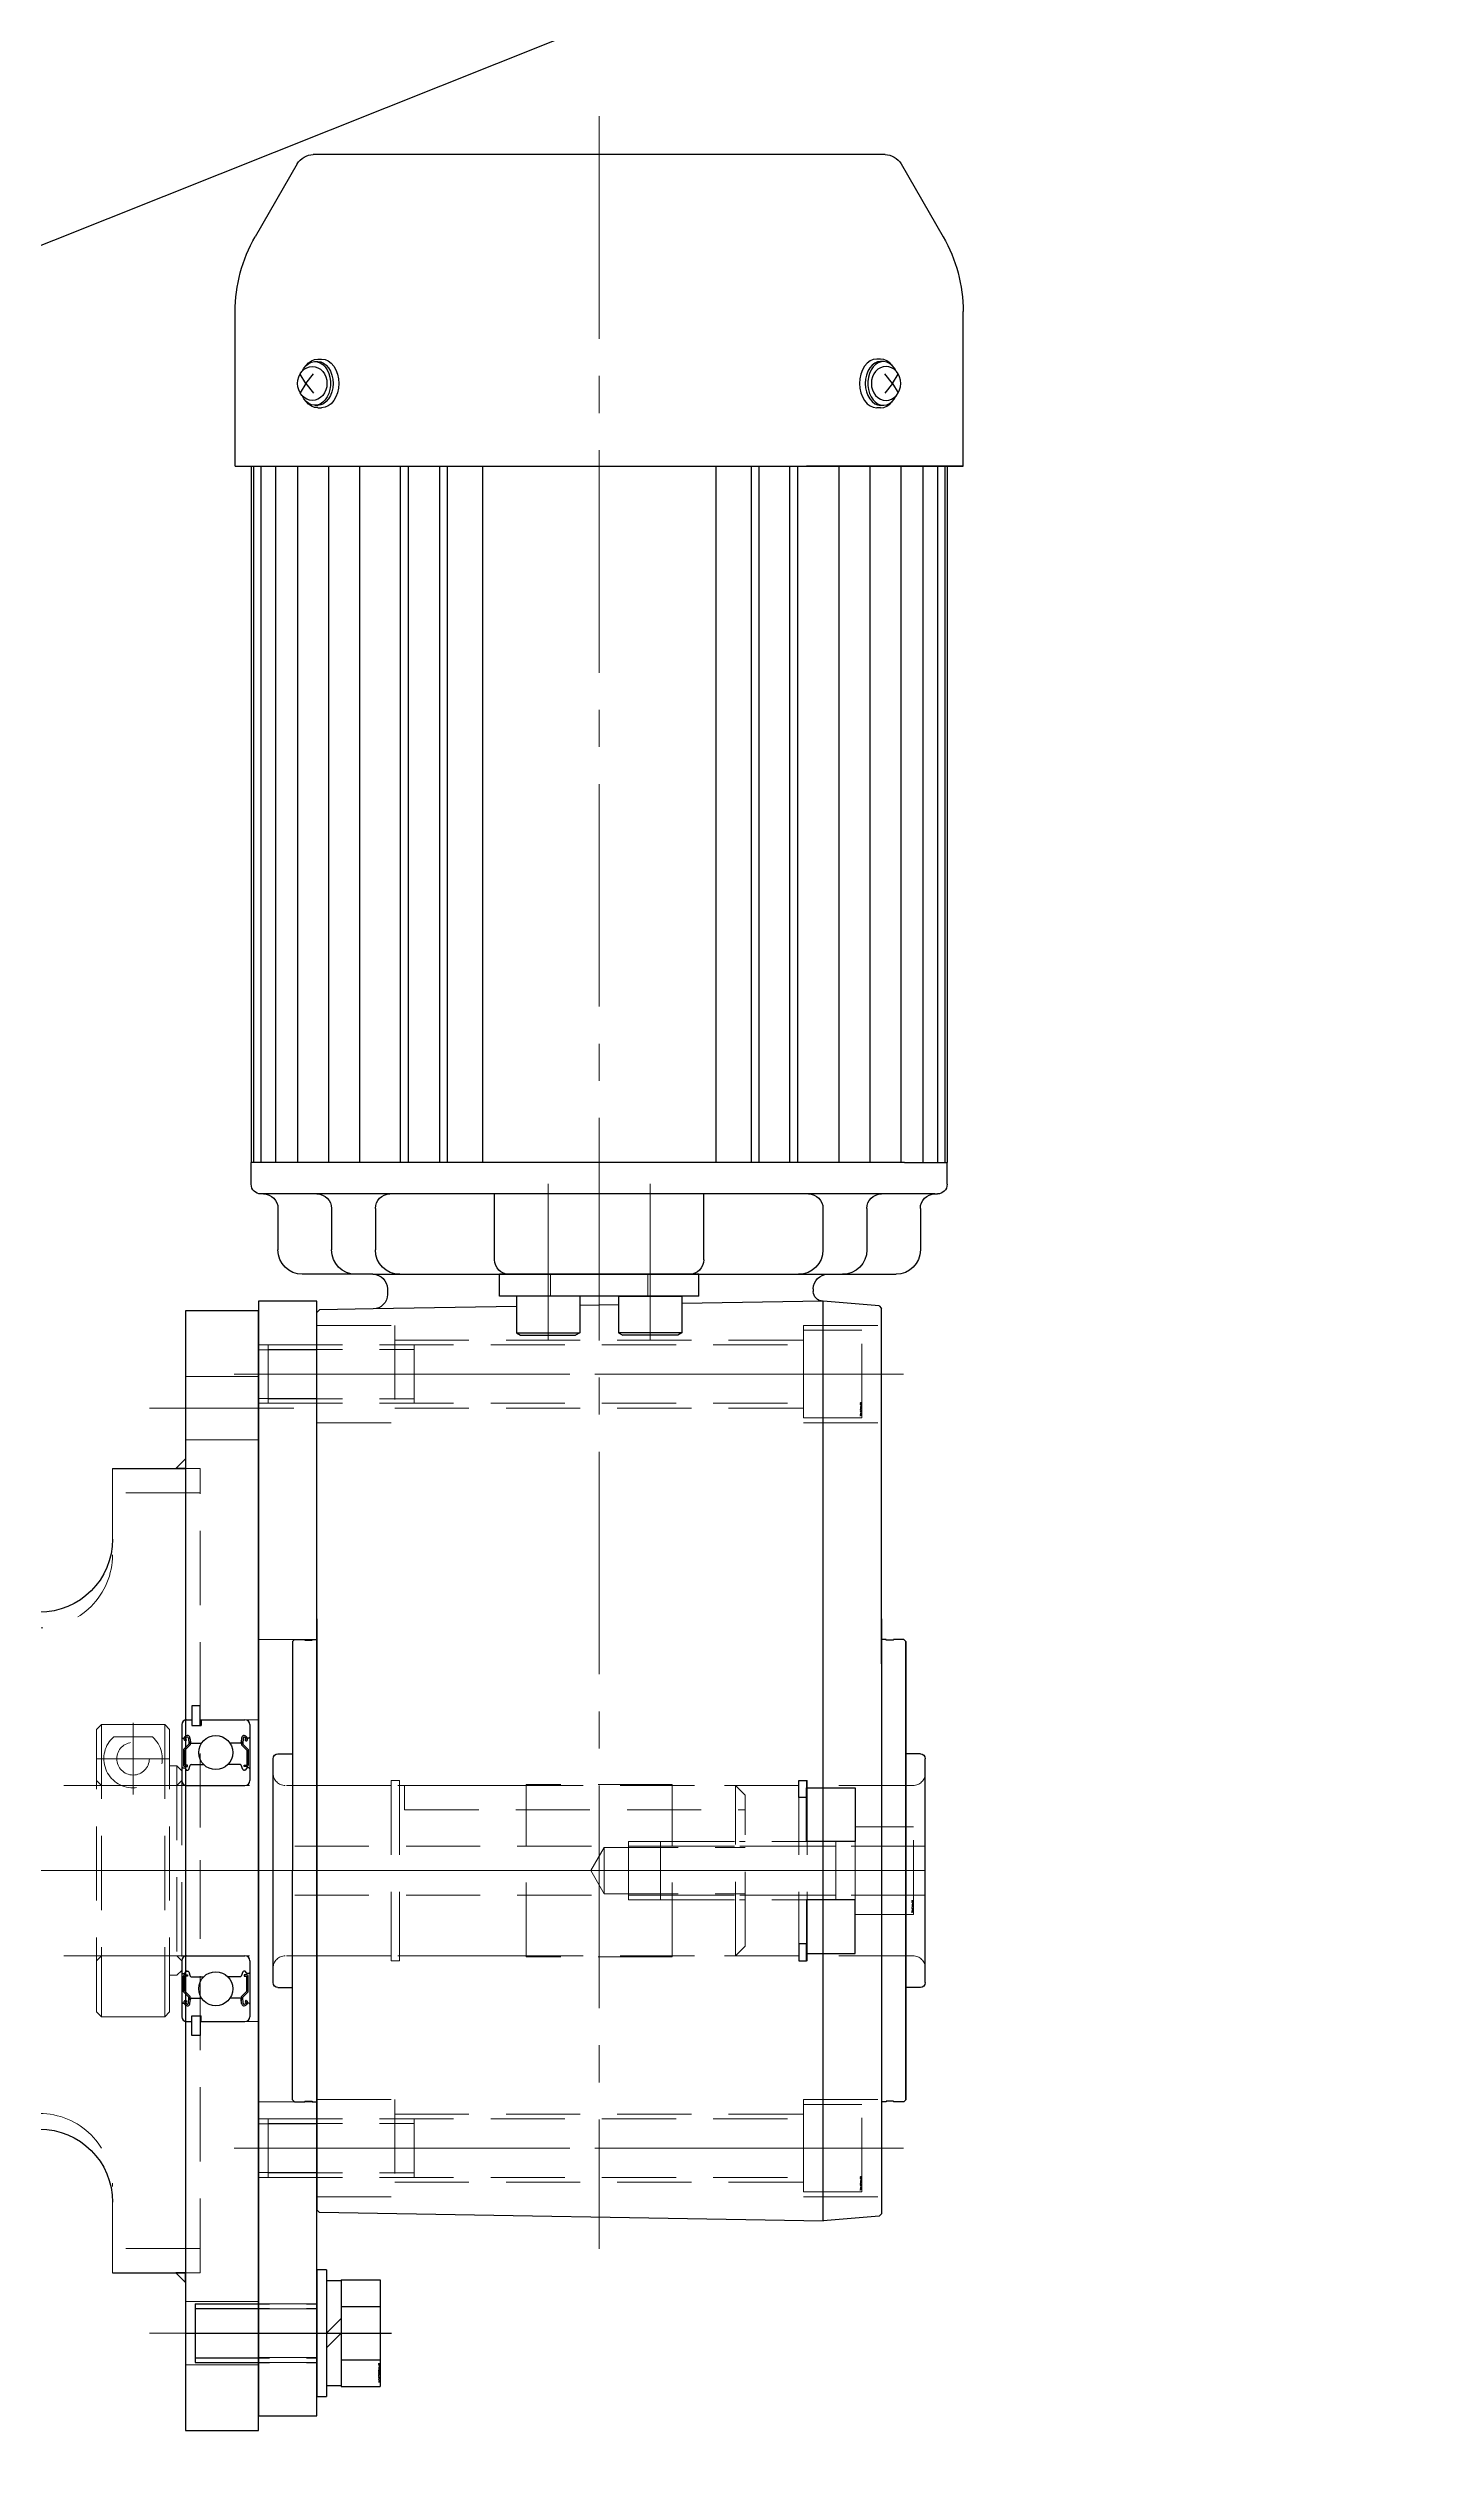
# Model space of a CAD drawing. Header units: millimetres. Extents: x 0 to 38884, y -3675 to 8056.
# Drawn here: x 13032.6 to 13316.2, y 3474.4 to 3972.2 of the extents above; entities that cross this region are included whole.
import ezdxf

# ---------------------------------------------------------------- set-up
doc = ezdxf.new("R2010")
doc.units = ezdxf.units.MM
doc.header["$LTSCALE"] = 2.4
doc.linetypes.add('CENTER2', pattern=[28.575, 19.05, -3.175, 3.175, -3.175])
doc.linetypes.add('HIDDEN', pattern=[9.525, 6.35, -3.175])
doc.layers.add('04_HIDDEN', color=2, linetype='HIDDEN', lineweight=13)
doc.layers.add('05_CENTER', color=4, linetype='CENTER2', lineweight=13)
doc.layers.add('10_DRAFT', color=8, linetype='Continuous', lineweight=0, plot=False)
doc.styles.add('KSS_TXT_L', font='txt.shx', dxfattribs={"height": 3, "bigfont": 'extfont2.shx'})

# ---------------------------------------------------------------- blocks, each defined once
blk = doc.blocks.new('B6007ZZNRa_1')
at = {"color": 0}
for p, q in [((-3.78, 30), (-3.78, 18.5)), ((-2.78, 31), (-1.7, 31)), ((0, 33.85), (-1.7, 33.85)), ((-1.7, 33.85), (-1.7, 31)), ((-1.7, 31), (-1.7, 29.81)), ((0, 29.81), (0, 33.85)), ((0.2, 31), (9.22, 31)), ((0.2, 31), (0.2, 29.81)), ((10.22, 30), (10.22, 18.5)), ((-3.58, 27.2), (-3.28, 27.2)), ((-2.34, 25.97), (-3.44, 24.87)), ((-3.28, 27.2), (-3.05, 27.53)), ((-2.96, 26.61), (-3.21, 26.78)), ((-2.04, 25.85), (-3.14, 24.75)), ((-3.03, 27.03), (-2.8, 27.36)), ((-2.79, 26.85), (-3.03, 27.03)), ((-2.96, 26.61), (-2.79, 26.85)), ((-2.38, 27.23), (-2.34, 25.97)), ((-2.09, 27.27), (-2.01, 26.38)), ((-2.04, 26.72), (-2.04, 25.85)), ((-1.81, 26.2), (0.31, 26.2)), ((-1.7, 29.81), (0, 29.81)), ((0, 29.81), (0.2, 29.81)), ((8.25, 26.2), (6.13, 26.2)), ((8.53, 27.27), (8.45, 26.38)), ((8.48, 26.72), (8.48, 25.85)), ((8.48, 25.85), (9.58, 24.75)), ((8.82, 27.23), (8.78, 25.97)), ((8.78, 25.97), (9.88, 24.87)), ((9.23, 26.85), (9.47, 27.03)), ((9.4, 26.61), (9.23, 26.85)), ((9.47, 27.03), (9.24, 27.36)), ((9.4, 26.61), (9.65, 26.78)), ((9.72, 27.2), (9.49, 27.53)), ((10.02, 27.2), (9.72, 27.2)), ((-3.58, 21.1), (-3.18, 21.1)), ((-3.44, 24.87), (-3.44, 21.7)), ((-3.18, 21.1), (-2.86, 20.72)), ((-3.14, 24.75), (-3.14, 21.7)), ((-2.62, 21.7), (-3.14, 21.7)), ((-3.14, 21.4), (-2.62, 21.4)), ((-2.71, 20.65), (-2.53, 20.65)), ((-2.62, 21.4), (-2.62, 21.7)), ((-2.35, 20.78), (-2.02, 21.67)), ((-1.83, 21.8), (0.72, 21.8)), ((8.27, 21.8), (5.72, 21.8)), ((8.79, 20.78), (8.46, 21.67)), ((9.15, 20.65), (8.97, 20.65)), ((9.06, 21.4), (9.06, 21.7)), ((9.06, 21.7), (9.58, 21.7)), ((9.58, 21.4), (9.06, 21.4)), ((9.62, 21.1), (9.3, 20.72)), ((9.58, 24.75), (9.58, 21.7)), ((10.02, 21.1), (9.62, 21.1)), ((9.88, 24.87), (9.88, 21.7)), ((-2.78, 17.5), (9.22, 17.5)), ((-3.78, -18.5), (-3.78, -30)), ((-2.78, -17.5), (9.22, -17.5)), ((10.22, -18.5), (10.22, -30)), ((-3.58, -21.1), (-3.18, -21.1)), ((-3.44, -24.87), (-3.44, -21.7)), ((-2.34, -25.97), (-3.44, -24.87)), ((-3.18, -21.1), (-2.86, -20.72)), ((-3.14, -21.4), (-2.62, -21.4)), ((-3.14, -24.75), (-3.14, -21.7)), ((-2.62, -21.7), (-3.14, -21.7)), ((-2.04, -25.85), (-3.14, -24.75)), ((-2.71, -20.65), (-2.53, -20.65)), ((-2.62, -21.4), (-2.62, -21.7)), ((-2.35, -20.78), (-2.02, -21.67)), ((-1.83, -21.8), (0.72, -21.8)), ((8.27, -21.8), (5.72, -21.8)), ((8.79, -20.78), (8.46, -21.67)), ((8.48, -25.85), (9.58, -24.75)), ((8.78, -25.97), (9.88, -24.87)), ((9.15, -20.65), (8.97, -20.65)), ((9.06, -21.4), (9.06, -21.7)), ((9.58, -21.4), (9.06, -21.4)), ((9.06, -21.7), (9.58, -21.7)), ((9.62, -21.1), (9.3, -20.72)), ((9.58, -24.75), (9.58, -21.7)), ((10.02, -21.1), (9.62, -21.1)), ((9.88, -24.87), (9.88, -21.7)), ((-3.58, -27.2), (-3.28, -27.2)), ((-3.28, -27.2), (-3.05, -27.53)), ((-2.96, -26.61), (-3.21, -26.78)), ((-2.79, -26.85), (-3.03, -27.03)), ((-3.03, -27.03), (-2.8, -27.36)), ((-2.96, -26.61), (-2.79, -26.85)), ((-2.38, -27.23), (-2.34, -25.97)), ((-2.09, -27.27), (-2.01, -26.38)), ((-2.04, -26.72), (-2.04, -25.85)), ((-1.81, -26.2), (0.31, -26.2)), ((-1.7, -29.81), (0, -29.81)), ((-1.7, -31), (-1.7, -29.81)), ((0, -29.81), (0.2, -29.81)), ((0, -29.81), (0, -33.85)), ((0.2, -31), (0.2, -29.81)), ((8.25, -26.2), (6.13, -26.2)), ((8.53, -27.27), (8.45, -26.38)), ((8.48, -26.72), (8.48, -25.85)), ((8.82, -27.23), (8.78, -25.97)), ((9.4, -26.61), (9.23, -26.85)), ((9.23, -26.85), (9.47, -27.03)), ((9.47, -27.03), (9.24, -27.36)), ((9.4, -26.61), (9.65, -26.78)), ((9.72, -27.2), (9.49, -27.53)), ((10.02, -27.2), (9.72, -27.2)), ((-2.78, -31), (-1.7, -31)), ((-1.7, -33.85), (-1.7, -31)), ((0, -33.85), (-1.7, -33.85)), ((0.2, -31), (9.22, -31)), ((0.27, -31), (0.27, -31)), ((2.72, -31), (2.72, -31))]:
    blk.add_line(p, q, dxfattribs=at)
for centre in [(3.22, 24.25), (3.22, -24.25)]:
    blk.add_circle(centre, 3.5, dxfattribs=at)
for centre, radius, start, end in [((-2.78, 30), 1, 90, 180), ((9.22, 30), 1, 0, 90), ((-3.58, 27.4), 0.2, 180, 270), ((-3.03, 27.03), 0.3, 144.9356, 235.0377), ((-2.61, 27.23), 0.53, 5.0651, 144.9356), ((-2.61, 27.22), 0.23, 2.1311, 144.9356), ((-1.81, 26.4), 0.2, 185.0651, 270), ((8.25, 26.4), 0.2, 270, 354.9349), ((9.05, 27.23), 0.53, 35.0644, 174.9349), ((9.05, 27.22), 0.23, 35.0644, 177.8689), ((9.47, 27.03), 0.3, 304.9623, 35.0644), ((10.02, 27.4), 0.2, 270, 0), ((-3.58, 20.9), 0.2, 90, 180), ((-3.14, 21.7), 0.3, 180, 270), ((-2.71, 20.85), 0.2, 219.9991, 270), ((-2.53, 20.85), 0.2, 270, 339.9703), ((-1.83, 21.6), 0.2, 90, 159.9703), ((8.27, 21.6), 0.2, 20.0297, 90), ((8.97, 20.85), 0.2, 200.0297, 270), ((9.15, 20.85), 0.2, 270, 320.0009), ((9.58, 21.7), 0.3, 270, 0), ((10.02, 20.9), 0.2, 0, 90), ((-2.78, 18.5), 1, 180, 270), ((9.22, 18.5), 1, 270, 0), ((-2.78, -18.5), 1, 90, 180), ((9.22, -18.5), 1, 0, 90), ((-3.58, -20.9), 0.2, 180, 270), ((-3.14, -21.7), 0.3, 90, 180), ((-2.71, -20.85), 0.2, 90, 140.0009), ((-2.53, -20.85), 0.2, 20.0297, 90), ((-1.83, -21.6), 0.2, 200.0297, 270), ((8.27, -21.6), 0.2, 270, 339.9703), ((8.97, -20.85), 0.2, 90, 159.9703), ((9.15, -20.85), 0.2, 39.9991, 90), ((9.58, -21.7), 0.3, 0, 90), ((10.02, -20.9), 0.2, 270, 0), ((-3.58, -27.4), 0.2, 90, 180), ((-3.03, -27.03), 0.3, 124.9623, 215.0644), ((-2.61, -27.23), 0.53, 215.0644, 354.9349), ((-2.61, -27.22), 0.23, 215.0644, 357.8689), ((-1.81, -26.4), 0.2, 90, 174.9349), ((8.25, -26.4), 0.2, 5.0651, 90), ((9.05, -27.23), 0.53, 185.0651, 324.9356), ((9.05, -27.22), 0.23, 182.1311, 324.9356), ((9.47, -27.03), 0.3, 324.9356, 55.0377), ((10.02, -27.4), 0.2, 0, 90), ((-2.78, -30), 1, 180, 270), ((9.22, -30), 1, 270, 0)]:
    blk.add_arc(centre, radius, start, end, dxfattribs=at)
at = {"layer": '10_DRAFT'}
for p, q in [((-3.78, 0), (10.22, 0)), ((0, 2.15), (0, -2.15))]:
    blk.add_line(p, q, dxfattribs=at)
blk = doc.blocks.new('SCSBN35-43b_1')
at = {"color": 0}
for p, q in [((3.5, 30), (2.5, 29)), ((3.5, -30), (3.5, 30)), ((3.5, 30), (10, 30)), ((16.5, 30), (10, 30)), ((16.5, -30), (16.5, 30)), ((16.5, 30), (17.5, 29)), ((2.5, 29), (2.5, -29)), ((17.5, 29), (17.5, -29)), ((1, 21.5), (0, 20.5)), ((0, -20.5), (0, 20.5)), ((2.5, 21.5), (1, 21.5)), ((1, -21.5), (1, 21.5)), ((0, -20.5), (1, -21.5)), ((2.5, -21.5), (1, -21.5)), ((3.5, -30), (2.5, -29)), ((6.03, -27.5), (13.97, -27.5)), ((16.5, -30), (17.5, -29)), ((3.5, -30), (16.5, -30))]:
    blk.add_line(p, q, dxfattribs=at)
blk.add_circle((10, -23), 3.35, dxfattribs=at)
blk.add_arc((10, -23), 6, 311.4752, 228.5248, dxfattribs=at)
at = {"layer": '04_HIDDEN', "color": 0}
for p, q in [((1, 17.5), (0, 18.5)), ((1, 17.5), (16.5, 17.5)), ((16.5, 17.5), (17.5, 18.5)), ((1, -17.5), (0, -18.5)), ((1, -17.5), (16.5, -17.5)), ((16.5, -17.5), (17.5, -18.5))]:
    blk.add_line(p, q, dxfattribs=at)
at = {"layer": '05_CENTER', "color": 0}
for p, q in [((10, -15.64), (10, -30.36)), ((2.64, -23), (17.36, -23))]:
    blk.add_line(p, q, dxfattribs=at)
at = {"layer": '10_DRAFT'}
blk.add_line((0, 0), (17.5, 0), dxfattribs=at)
blk = doc.blocks.new('A$C630D245E_1')
at = {"color": 0}
for p, q in [((-300, 17.5), (-2, 17.5)), ((0, 15.5), (-2, 17.5)), ((-2, -17.5), (-2, 17.5)), ((0, -15.5), (0, 15.5)), ((-300, -17.5), (-2, -17.5)), ((0, -15.5), (-2, -17.5))]:
    blk.add_line(p, q, dxfattribs=at)
at = {"layer": '04_HIDDEN'}
for p, q in [((-70, 12.5), (-70, 17.5)), ((-70, 12.5), (0, 12.5)), ((-24, 6), (0, 6)), ((-24, -6), (-24, 6)), ((-29, 4.75), (-31.74, 0)), ((-29, -4.75), (-29, 4.75)), ((-29, 4.75), (0, 4.75)), ((-31.74, 0), (-29, -4.75)), ((-29, -4.75), (0, -4.75)), ((-24, -6), (0, -6))]:
    blk.add_line(p, q, dxfattribs=at)
at = {"layer": '05_CENTER'}
blk.add_line((4.08, 0), (-1560, 0), dxfattribs=at)
blk = doc.blocks.new('A$C41610DD0_1')
blk.add_blockref('A$C630D245E_1', (0, 0))
blk = doc.blocks.new('A$C169F6710_1')
at = {"color": 0}
for p, q in [((9, 12), (-9, 12)), ((-9, 12), (-9, 0)), ((9, 0), (9, 12)), ((9, 0), (-9, 0))]:
    blk.add_line(p, q, dxfattribs=at)
at = {"color": 0, "linetype": 'CENTER2'}
blk.add_line((0, -111.5), (0, 13.5), dxfattribs=at)
at = {"color": 0, "linetype": 'HIDDEN'}
for p, q in [((-6, -110), (-6, 0)), ((6, -110), (6, 0)), ((-6, -80), (6, -80)), ((-5.05, -110), (-5.05, -80)), ((5.05, -110), (5.05, -80)), ((-6, -110), (6, -110))]:
    blk.add_line(p, q, dxfattribs=at)
at = {"layer": '10_DRAFT', "style": 'KSS_TXT_L'}
blk.add_text('CS-M12x110L', height=0.3, dxfattribs=at).set_placement((5.79, 11.66))
blk = doc.blocks.new('A$C4DE534E5_2')
at = {"color": 0, "linetype": 'CENTER2'}
blk.add_line((0, -27.01), (0, 15.35), dxfattribs=at)
at = {"color": 0}
for p, q in [((-10.97, 13), (10.97, 13)), ((-10.97, 5), (-10.97, 13)), ((-5.48, 5), (-5.48, 13)), ((5.48, 5), (5.48, 13)), ((10.97, 5), (10.97, 13)), ((-10.97, 5), (10.97, 5)), ((-10.75, 5), (-10.75, 2)), ((0, 2), (-3, 5)), ((0, 5), (3, 2)), ((10.75, 2), (10.75, 5)), ((-13, 2), (13, 2)), ((-13, 2), (-13, 0)), ((-13, 0), (13, 0)), ((13, 0), (13, 2))]:
    blk.add_line(p, q, dxfattribs=at)
at = {"color": 0, "linetype": 'HIDDEN'}
for p, q in [((-6, -25), (-6, 0)), ((-5.05, -25), (-5.05, 0)), ((5.05, -25), (5.05, 0)), ((6, -25), (6, 0)), ((-6, -25), (6, -25))]:
    blk.add_line(p, q, dxfattribs=at)
at = {"layer": '10_DRAFT', "style": 'KSS_TXT_L'}
blk.add_text('BT-M12x30L,SW,PW', height=0.3, dxfattribs=at).set_placement((6.19, 12.66))
blk = doc.blocks.new('A$C415A6936_1')
at = {"color": 0}
for p, q in [((9, 12), (-9, 12)), ((-9, 12), (-9, 0)), ((9, 0), (9, 12)), ((9, 0), (-9, 0))]:
    blk.add_line(p, q, dxfattribs=at)
at = {"color": 0, "linetype": 'CENTER2'}
blk.add_line((0, -41.5), (0, 13.5), dxfattribs=at)
at = {"color": 0, "linetype": 'HIDDEN'}
for p, q in [((-6, -40), (-6, 0)), ((6, -40), (6, 0)), ((-6, -4), (6, -4)), ((-5.05, -40), (-5.05, -4)), ((5.05, -40), (5.05, -4)), ((-6, -40), (6, -40))]:
    blk.add_line(p, q, dxfattribs=at)
at = {"layer": '10_DRAFT', "style": 'KSS_TXT_L'}
blk.add_text('CS-M12x40L', height=0.3, dxfattribs=at).set_placement((6.07, 11.66))
blk = doc.blocks.new('A$C564416E9_1')
at = {"color": 0}
for points in [[(0, 17), (-10, 17), (-10, 6), (0, 6)], [(0, -17), (-10, -17), (-10, -6), (0, -6)]]:
    blk.add_lwpolyline(points, close=True, dxfattribs=at)
at = {"layer": '10_DRAFT'}
blk.add_line((-10, 0), (0, 0), dxfattribs=at)
blk = doc.blocks.new('A$C04153C8E_1')
at = {"color": 0}
for points in [[(0, 18.5), (-1.6, 18.5), (-1.6, 15), (0, 15)], [(0, -18.5), (-1.6, -18.5), (-1.6, -15), (0, -15)]]:
    blk.add_lwpolyline(points, close=True, dxfattribs=at)
at = {"layer": '10_DRAFT'}
blk.add_line((0, 0), (-1.6, 0), dxfattribs=at)
blk = doc.blocks.new('A$C041477D7_1')
at = {"color": 0}
blk.add_lwpolyline([(117, 12), (117, 0), (-112, 0), (-112, 12)], close=True, dxfattribs=at)
at = {"layer": '04_HIDDEN'}
for p, q in [((-101, 12), (-101, 0)), ((-100, 12), (-100, 0)), ((-90, 12), (-90, 0)), ((-89, 12), (-89, 0)), ((-63, 12), (-63, 0)), ((-62, 12), (-62, 0)), ((-52, 12), (-52, 0)), ((-51, 12), (-51, 0)), ((-47.5, 12), (-47.5, 0)), ((47.5, 12), (47.5, 0)), ((96, 12), (96, 0)), ((97, 12), (97, 0)), ((107, 12), (107, 0)), ((108, 12), (108, 0))]:
    blk.add_line(p, q, dxfattribs=at)
at = {"layer": '05_CENTER'}
for p, q in [((-95, 17), (-95, -5)), ((-57, 17), (-57, -5)), ((102, 17), (102, -5))]:
    blk.add_line(p, q, dxfattribs=at)
at = {"layer": '10_DRAFT'}
blk.add_line((0, 12), (0, 0), dxfattribs=at)
blk = doc.blocks.new('A$C02B163D6_1')
at = {"color": 0}
for p, q in [((-150, 82.6), (-165, 82.6)), ((-15, 82.6), (-30, 82.6)), ((-135, 53.09), (-45, 53.09)), ((-135, -53.09), (-45, -53.09)), ((-150, -82.6), (-165, -82.6)), ((-15, -82.6), (-30, -82.6))]:
    blk.add_line(p, q, dxfattribs=at)
for points in [[(-180, 115), (-165, 115), (-165, -115), (-180, -115)], [(-15, -115), (0, -115), (0, 115), (-15, 115)]]:
    blk.add_lwpolyline(points, close=True, dxfattribs=at)
at = {"color": 3}
for points in [[(-165, 82.6), (-163, 82.6), (-163, 82.6), (-165, 84.6)], [(-15, 82.6), (-17, 82.6), (-17, 82.6), (-15, 84.6)], [(-165, -82.6), (-163, -82.6), (-163, -82.6), (-165, -84.6)], [(-15, -82.6), (-17, -82.6), (-17, -82.6), (-15, -84.6)]]:
    blk.add_lwpolyline(points, close=True, dxfattribs=at)
at = {"color": 0}
for centre, start, end in [((-135, 68.09), 180, 270), ((-45, 68.09), 270, 0), ((-135, -68.09), 90, 180), ((-45, -68.09), 0, 90)]:
    blk.add_arc(centre, 15, start, end, dxfattribs=at)
at = {"layer": '04_HIDDEN'}
for p, q in [((-180, 101.5), (-165, 101.5)), ((-180, 88.5), (-165, 88.5)), ((-165, 82.6), (-168, 82.6)), ((-168, -82.6), (-168, 82.6)), ((-15, 82.6), (-12, 82.6)), ((-12, -82.6), (-12, 82.6)), ((-168, 77.6), (-150, 77.6)), ((-30, 77.6), (-12, 77.6)), ((-12, 44.89), (0, 44.89)), ((-12, 43.64), (0, 43.64)), ((-168, 31), (-180, 31)), ((-12, 34.14), (0, 34.14)), ((-12, 32.89), (0, 32.89)), ((-168, -31), (-180, -31)), ((-12, -32.89), (0, -32.89)), ((-12, -34.14), (0, -34.14)), ((-12, -43.64), (0, -43.64)), ((-12, -44.89), (0, -44.89)), ((-168, -77.6), (-150, -77.6)), ((-30, -77.6), (-12, -77.6)), ((-165, -82.6), (-168, -82.6)), ((-15, -82.6), (-12, -82.6)), ((-180, -88.5), (-165, -88.5)), ((-180, -101.5), (-165, -101.5))]:
    blk.add_line(p, q, dxfattribs=at)
at = {"layer": '04_HIDDEN', "color": 9}
for p, q in [((-12, 45), (0, 45)), ((-12, -45), (0, -45))]:
    blk.add_line(p, q, dxfattribs=at)
at = {"layer": '04_HIDDEN'}
for points in [[(-150, 82.6), (-150, 64.88, 0.414214), (-135, 49.88), (-45, 49.88, 0.414214), (-30, 64.88), (-30, 82.6)], [(-150, -82.6), (-150, -64.88, -0.414214), (-135, -49.88), (-45, -49.88, -0.414214), (-30, -64.88), (-30, -82.6)]]:
    blk.add_lwpolyline(points, format="xyb", dxfattribs=at)
at = {"layer": '05_CENTER'}
for p, q in [((-22.37, 100), (7.26, 100)), ((-157.63, 95), (-187.26, 95)), ((-16.14, 38.89), (4.12, 38.89)), ((6, 0), (-186.3, 0)), ((-16.14, -38.89), (4.12, -38.89)), ((-157.63, -95), (-187.26, -95)), ((-22.37, -100), (7.26, -100))]:
    blk.add_line(p, q, dxfattribs=at)
blk = doc.blocks.new('GM-SHYPF-RH 0.75kW、1／5～1／60、200V、60Hzb_1')
at = {"color": 0}
for p, q in [((-288.499533, 132.8), (-320.246698, 132.8)), ((-288.499533, 132.8), (-288.499533, -16.8)), ((-288.499533, 129.5), (-145.499533, 129.5)), ((-145.499533, -4.75), (-145.499533, 129.5)), ((-140.999533, 129.5), (-145.499533, 129.5)), ((-350.599533, 120.040559), (-335.646698, 128.673582)), ((-288.499533, 129), (-145.499533, 129)), ((-288.499533, 127.5), (-145.499533, 127.5)), ((-288.499533, 124.5), (-145.499533, 124.5)), ((-138.999533, 127), (-138.999533, 127.5)), ((-138.999533, -11), (-138.999533, 127)), ((0, 125), (-23, 125)), ((23, 125), (0, 125)), ((-306.838925, 119.725702), (-307.444029, 119.447419)), ((-306.182349, 119.897067), (-306.838925, 119.725702)), ((-305.499533, 119.95493), (-306.182349, 119.897067)), ((-304.816717, 119.897067), (-305.499533, 119.95493)), ((-304.160141, 119.725702), (-304.816717, 119.897067)), ((-303.555037, 119.447419), (-304.160141, 119.725702)), ((-288.499533, 120), (-145.499533, 120)), ((-135.999533, 124), (-127.499533, 124)), ((-135.999533, 124), (-127.499533, 124)), ((-47.5, 120.6), (-47.1, 121)), ((-47.5, 120.6), (-47.5, 118.5)), ((-47.1, 121), (0, 121)), ((-24, 124), (-24, 120.999397)), ((47.1, 121), (0, 121)), ((24, 124), (24, 120.999397)), ((47.5, 120.6), (47.1, 121)), ((47.5, 120.6), (47.5, 118.5)), ((-352.499533, -0.749663), (-352.499533, 116.749662)), ((-310.414382, 116.491051), (-310.499533, 115.841335)), ((-310.499533, 115.841335), (-310.499533, 115.024731)), ((-310.499533, 115.024731), (-310.403459, 114.334983)), ((-310.161828, 117.118638), (-310.414382, 116.491051)), ((-309.750474, 117.702719), (-310.161828, 117.118638)), ((-309.999533, 116.40702), (-309.999533, 115.841335)), ((-309.999533, 115.841335), (-309.913067, 115.220561)), ((-309.884859, 117.120784), (-309.99644, 116.524974)), ((-309.99644, 116.524974), (-309.947592, 115.924955)), ((-309.947592, 115.924955), (-309.740057, 115.342135)), ((-309.913067, 115.220561), (-309.656991, 114.623643)), ((-309.616829, 117.69113), (-309.884859, 117.120784)), ((-309.19433, 118.2234), (-309.750474, 117.702719)), ((-309.740057, 115.342135), (-309.381238, 114.797305)), ((-309.656991, 114.623643), (-309.241146, 114.073521)), ((-309.201911, 118.215665), (-309.616829, 117.69113)), ((-309.381238, 114.797305), (-308.883938, 114.309902)), ((-308.65491, 118.675676), (-309.201911, 118.215665)), ((-308.932282, 117.531032), (-308.999533, 116.943538)), ((-308.999533, 116.943538), (-308.932282, 116.356045)), ((-308.733111, 118.095948), (-308.932282, 117.531032)), ((-308.932282, 116.356045), (-308.733111, 115.791128)), ((-308.409677, 118.616578), (-308.733111, 118.095948)), ((-308.733111, 115.791128), (-308.409677, 115.270498)), ((-307.995338, 119.054751), (-308.65491, 118.675676)), ((-307.974407, 119.072914), (-308.409677, 118.616578)), ((-308.409677, 115.270498), (-307.974407, 114.814162)), ((-307.444029, 119.447419), (-307.974407, 119.072914)), ((-307.974407, 114.814162), (-307.444029, 114.439657)), ((-305.499533, 118.245498), (-307.499533, 116.67216)), ((-305.499533, 118.245498), (-307.428738, 119.45616)), ((-305.499533, 118.245498), (-303.570328, 119.45616)), ((-305.499533, 118.245498), (-303.499533, 116.67216)), ((-303.024659, 119.072914), (-303.555037, 119.447419)), ((-303.555037, 114.439657), (-303.024659, 114.814162)), ((-302.589389, 118.616578), (-303.024659, 119.072914)), ((-303.024659, 114.814162), (-302.589389, 115.270498)), ((-302.344156, 118.675676), (-303.003728, 119.054751)), ((-302.265955, 118.095948), (-302.589389, 118.616578)), ((-302.589389, 115.270498), (-302.265955, 115.791128)), ((-301.797155, 118.215665), (-302.344156, 118.675676)), ((-302.066785, 117.531032), (-302.265955, 118.095948)), ((-302.265955, 115.791128), (-302.066785, 116.356045)), ((-302.115128, 114.309902), (-301.617828, 114.797305)), ((-301.999533, 116.943538), (-302.066785, 117.531032)), ((-302.066785, 116.356045), (-301.999533, 116.943538)), ((-301.248593, 117.702719), (-301.804736, 118.2234)), ((-301.382238, 117.69113), (-301.797155, 118.215665)), ((-301.75792, 114.073521), (-301.342075, 114.623643)), ((-301.617828, 114.797305), (-301.25901, 115.342135)), ((-301.114207, 117.120784), (-301.382238, 117.69113)), ((-301.342075, 114.623643), (-301.085999, 115.220561)), ((-301.25901, 115.342135), (-301.051474, 115.924955)), ((-300.837238, 117.118638), (-301.248593, 117.702719)), ((-301.002626, 116.524974), (-301.114207, 117.120784)), ((-301.085999, 115.220561), (-300.999533, 115.841335)), ((-301.051474, 115.924955), (-301.002626, 116.524974)), ((-300.999533, 116.40702), (-300.999533, 115.841335)), ((-300.584684, 116.491051), (-300.837238, 117.118638)), ((-300.595607, 114.334983), (-300.499533, 115.024731)), ((-300.499533, 115.841335), (-300.584684, 116.491051)), ((-300.499533, 115.841335), (-300.499533, 115.024731)), ((-122.499533, 104.5), (-122.499533, 119)), ((-115.379293, 104.447643), (-115.186371, 115.500152)), ((-114.677646, 116), (-115.186372, 115.500076)), ((-42.493, 116), (-114.677646, 116)), ((-51.742591, 116), (69.684756, 116)), ((-47.35, 118.5), (-47.5, 118.5)), ((-47.35, 117), (-47.5, 117)), ((-47.5, 117), (-47.5, 116)), ((-47.35, 118.5), (-47.35, 117)), ((47.35, 118.5), (47.5, 118.5)), ((47.35, 118.5), (47.35, 117)), ((47.35, 117), (47.5, 117)), ((47.5, 117), (47.5, 116)), ((69.684756, 116), (70.193405, 115.500152)), ((72.000007, 12), (70.193405, 115.500152)), ((-310.403459, 114.334983), (-310.118931, 113.671741)), ((-310.118931, 113.671741), (-309.656881, 113.060494)), ((-309.656881, 113.060494), (-309.035067, 112.524731)), ((-309.241146, 114.073521), (-308.681514, 113.591335)), ((-309.035067, 112.524731), (-308.277384, 112.085042)), ((-308.883938, 114.309902), (-308.265897, 113.897316)), ((-308.681514, 113.591335), (-307.999599, 113.195614)), ((-308.277384, 112.085042), (-307.41295, 111.758324)), ((-308.265897, 113.897316), (-307.549164, 113.574264)), ((-307.999599, 113.195614), (-307.221608, 112.901568)), ((-307.549164, 113.574264), (-306.75931, 113.352273)), ((-307.444029, 114.439657), (-306.838925, 114.161375)), ((-307.41295, 111.758324), (-306.474985, 111.557132)), ((-307.221608, 112.901568), (-306.377439, 112.720495)), ((-306.838925, 114.161375), (-306.182349, 113.990009)), ((-306.75931, 113.352273), (-305.924512, 113.239261)), ((-306.474985, 111.557132), (-305.499533, 111.489197)), ((-306.377439, 112.720495), (-305.499533, 112.659354)), ((-306.182349, 113.990009), (-305.499533, 113.932146)), ((-305.924512, 113.239261), (-305.074554, 113.239261)), ((-305.499533, 113.932146), (-304.816717, 113.990009)), ((-305.499533, 112.659354), (-304.621627, 112.720495)), ((-305.499533, 111.489197), (-304.524081, 111.557132)), ((-305.074554, 113.239261), (-304.239756, 113.352273)), ((-304.816717, 113.990009), (-304.160141, 114.161375)), ((-304.621627, 112.720495), (-303.777458, 112.901568)), ((-304.524081, 111.557132), (-303.586116, 111.758324)), ((-304.239756, 113.352273), (-303.449902, 113.574264)), ((-304.160141, 114.161375), (-303.555037, 114.439657)), ((-303.777458, 112.901568), (-302.999467, 113.195614)), ((-303.586116, 111.758324), (-302.721682, 112.085042)), ((-303.449902, 113.574264), (-302.733169, 113.897316)), ((-302.999467, 113.195614), (-302.317553, 113.591335)), ((-302.733169, 113.897316), (-302.115128, 114.309902)), ((-302.721682, 112.085042), (-301.963999, 112.524731)), ((-302.317553, 113.591335), (-301.75792, 114.073521)), ((-301.963999, 112.524731), (-301.342185, 113.060494)), ((-301.342185, 113.060494), (-300.880135, 113.671741)), ((-300.880135, 113.671741), (-300.595607, 114.334983)), ((-288.499533, 113.585799), (-145.499533, 113.585799)), ((-135.999533, 113), (-127.499533, 113)), ((-288.499533, 107.221838), (-145.499533, 107.221838)), ((-135.999533, 103.987153), (-127.499533, 103.987153)), ((-122.499533, 104.5), (-122.499533, -3)), ((-119.499533, 101.5), (-118.378836, 101.5)), ((-115.896084, 75), (-115.379293, 104.447643)), ((-145.499533, 98.849269), (-288.499533, 98.849269)), ((-145.499533, 97.200642), (-288.499533, 97.200642)), ((-288.499533, 90.842772), (-145.499533, 90.842772)), ((-288.499533, 89.210044), (-145.499533, 89.210044)), ((-288.499533, 82), (-145.499533, 82)), ((-125.499533, 79.5), (-138.999533, 79.5)), ((-122.499533, 37.5), (-122.499533, 78.5)), ((-117.999533, 78.5), (-122.499533, 78.5)), ((-117.999533, 37.5), (-117.999533, 78.5)), ((-117.999533, 62), (-117.999533, 75)), ((-117.999533, 75), (-110.499534, 75)), ((-110.499534, 75), (-109.999534, 74.133876)), ((-110.499534, 75), (-110.499534, 62)), ((-109.999534, 74.133876), (-109.999534, 62.86593)), ((-117.999533, 62), (-110.499535, 62)), ((-116.264623, 54), (-116.124227, 62)), ((-110.499535, 62.000001), (-109.999534, 62.86593)), ((-117.999533, 54), (-117.999533, 41)), ((-117.999533, 54), (-110.499535, 54)), ((-110.499535, 53.999999), (-109.999534, 53.13407)), ((-110.499534, 41), (-110.499534, 54)), ((-109.999534, 41.866124), (-109.999534, 53.13407)), ((-117.999533, 41), (-110.499534, 41)), ((-117.0017, 12), (-116.492766, 41)), ((-110.499534, 41), (-109.999534, 41.866124)), ((-125.499533, 36.5), (-138.999533, 36.5)), ((-117.999533, 37.5), (-122.499533, 37.5)), ((-288.499533, 34), (-145.499533, 34)), ((-288.499533, 26.789956), (-145.499533, 26.789956)), ((-288.499533, 25.157228), (-145.499533, 25.157228)), ((-145.499533, 18.799358), (-288.499533, 18.799358)), ((-145.499533, 17.150731), (-288.499533, 17.150731)), ((-288.499533, -16.8), (-288.499533, 15.403392)), ((-18.5, 16.999863), (-18.5, 15.249863)), ((-135.999533, 12.012847), (-127.499533, 12.012847)), ((-119.499533, 14), (-118.993277, 14)), ((-116.043129, 0.497148), (-117.0017, 12)), ((72.000007, 12), (-117.0017, 12)), ((70.999679, 0.496546), (71.95825, 11.999397)), ((-288.499533, 8.778161), (-145.499533, 8.778161)), ((-310.499533, 0.975268), (-310.403459, 1.665017)), ((-310.499533, 0.158665), (-310.499533, 0.975268)), ((-310.414382, -0.491051), (-310.499533, 0.158665)), ((-310.403459, 1.665017), (-310.118931, 2.328259)), ((-310.118931, 2.328259), (-309.656881, 2.939506)), ((-309.999533, 0.158665), (-309.913067, 0.779439)), ((-309.999533, -0.40702), (-309.999533, 0.158665)), ((-309.99644, -0.524974), (-309.947592, 0.075044)), ((-309.947592, 0.075044), (-309.740057, 0.657865)), ((-309.913067, 0.779439), (-309.656991, 1.376356)), ((-309.740057, 0.657865), (-309.381238, 1.202695)), ((-309.656991, 1.376356), (-309.241146, 1.926479)), ((-309.656881, 2.939506), (-309.035067, 3.475268)), ((-309.381238, 1.202695), (-308.883938, 1.690097)), ((-309.241146, 1.926479), (-308.681514, 2.408665)), ((-309.035067, 3.475268), (-308.277384, 3.914957)), ((-308.932282, -0.356045), (-308.733111, 0.208871)), ((-308.883938, 1.690097), (-308.265897, 2.102684)), ((-308.733111, 0.208871), (-308.409677, 0.729501)), ((-308.681514, 2.408665), (-307.999599, 2.804385)), ((-308.409677, 0.729501), (-307.974407, 1.185837)), ((-308.277384, 3.914957), (-307.41295, 4.241676)), ((-308.265897, 2.102684), (-307.549164, 2.425736)), ((-307.999599, 2.804385), (-307.221608, 3.098432)), ((-307.974407, 1.185837), (-307.444029, 1.560342)), ((-307.549164, 2.425736), (-306.75931, 2.647727)), ((-307.444029, 1.560342), (-306.838925, 1.838625)), ((-307.41295, 4.241676), (-306.474985, 4.442868)), ((-307.221608, 3.098432), (-306.377439, 3.279505)), ((-306.838925, 1.838625), (-306.182349, 2.00999)), ((-306.75931, 2.647727), (-305.924512, 2.760739)), ((-306.474985, 4.442868), (-305.499533, 4.510802)), ((-306.377439, 3.279505), (-305.499533, 3.340646)), ((-306.182349, 2.00999), (-305.499533, 2.067853)), ((-305.924512, 2.760739), (-305.074554, 2.760739)), ((-305.499533, 4.510802), (-304.524081, 4.442868)), ((-305.499533, 3.340646), (-304.621627, 3.279505)), ((-305.499533, 2.067853), (-304.816717, 2.00999)), ((-305.074554, 2.760739), (-304.239756, 2.647727)), ((-304.816717, 2.00999), (-304.160141, 1.838625)), ((-304.621627, 3.279505), (-303.777458, 3.098432)), ((-304.524081, 4.442868), (-303.586116, 4.241676)), ((-304.239756, 2.647727), (-303.449902, 2.425736)), ((-304.160141, 1.838625), (-303.555037, 1.560342)), ((-303.777458, 3.098432), (-302.999467, 2.804385)), ((-303.586116, 4.241676), (-302.721682, 3.914957)), ((-303.555037, 1.560342), (-303.024659, 1.185837)), ((-303.449902, 2.425736), (-302.733169, 2.102684)), ((-303.024659, 1.185837), (-302.589389, 0.729501)), ((-302.999467, 2.804385), (-302.317553, 2.408665)), ((-302.733169, 2.102684), (-302.115128, 1.690097)), ((-302.721682, 3.914957), (-301.963999, 3.475268)), ((-302.589389, 0.729501), (-302.265955, 0.208871)), ((-302.317553, 2.408665), (-301.75792, 1.926479)), ((-302.265955, 0.208871), (-302.066785, -0.356045)), ((-302.115128, 1.690097), (-301.617828, 1.202695)), ((-301.963999, 3.475268), (-301.342185, 2.939506)), ((-301.75792, 1.926479), (-301.342075, 1.376356)), ((-301.617828, 1.202695), (-301.25901, 0.657865)), ((-301.342185, 2.939506), (-300.880135, 2.328259)), ((-301.342075, 1.376356), (-301.085999, 0.779439)), ((-301.25901, 0.657865), (-301.051474, 0.075044)), ((-301.085999, 0.779439), (-300.999533, 0.158665)), ((-301.051474, 0.075044), (-301.002626, -0.524974)), ((-300.999533, -0.40702), (-300.999533, 0.158665)), ((-300.880135, 2.328259), (-300.595607, 1.665017)), ((-300.595607, 1.665017), (-300.499533, 0.975268)), ((-300.499533, 0.158665), (-300.584684, -0.491051)), ((-300.499533, 0.158665), (-300.499533, 0.975268)), ((-288.499533, 2.4142), (-145.499533, 2.4142)), ((-135.999533, 3), (-127.499533, 3)), ((-116.043129, 0.497148), (-115.503484, 0.000602)), ((-42.493, 0), (-115.502829, 0)), ((-51.742591, 0), (69.684756, 0)), ((-47.5, -1), (-47.5, 0)), ((47.497452, 0), (70.460033, 0)), ((47.497452, 0), (69.916633, 0)), ((47.5, -1), (47.5, 0)), ((70.999679, 0.496546), (70.460033, 0)), ((-350.599533, -4.040559), (-335.646698, -12.673583)), ((-310.161828, -1.118638), (-310.414382, -0.491051)), ((-309.750474, -1.702719), (-310.161828, -1.118638)), ((-309.884859, -1.120784), (-309.99644, -0.524974)), ((-309.616829, -1.69113), (-309.884859, -1.120784)), ((-309.19433, -2.223401), (-309.750474, -1.702719)), ((-309.201911, -2.215665), (-309.616829, -1.69113)), ((-308.65491, -2.675676), (-309.201911, -2.215665)), ((-308.999533, -0.943539), (-308.932282, -0.356045)), ((-308.932282, -1.531032), (-308.999533, -0.943539)), ((-308.733111, -2.095948), (-308.932282, -1.531032)), ((-308.409677, -2.616578), (-308.733111, -2.095948)), ((-307.995338, -3.054751), (-308.65491, -2.675676)), ((-307.974407, -3.072914), (-308.409677, -2.616578)), ((-307.444029, -3.447419), (-307.974407, -3.072914)), ((-305.499533, -2.245498), (-307.499533, -0.67216)), ((-306.838925, -3.725702), (-307.444029, -3.447419)), ((-305.499533, -2.245498), (-307.428738, -3.45616)), ((-306.182349, -3.897067), (-306.838925, -3.725702)), ((-305.499533, -3.95493), (-306.182349, -3.897067)), ((-305.499533, -2.245498), (-303.499533, -0.67216)), ((-305.499533, -2.245498), (-303.570328, -3.45616)), ((-304.816717, -3.897067), (-305.499533, -3.95493)), ((-304.160141, -3.725702), (-304.816717, -3.897067)), ((-303.555037, -3.447419), (-304.160141, -3.725702)), ((-303.024659, -3.072914), (-303.555037, -3.447419)), ((-302.589389, -2.616578), (-303.024659, -3.072914)), ((-302.344156, -2.675676), (-303.003728, -3.054751)), ((-302.265955, -2.095948), (-302.589389, -2.616578)), ((-301.797155, -2.215665), (-302.344156, -2.675676)), ((-302.066785, -1.531032), (-302.265955, -2.095948)), ((-302.066785, -0.356045), (-301.999533, -0.943539)), ((-301.999533, -0.943539), (-302.066785, -1.531032)), ((-301.248593, -1.702719), (-301.804736, -2.223401)), ((-301.382238, -1.69113), (-301.797155, -2.215665)), ((-301.114207, -1.120784), (-301.382238, -1.69113)), ((-300.837238, -1.118638), (-301.248593, -1.702719)), ((-301.002626, -0.524974), (-301.114207, -1.120784)), ((-300.584684, -0.491051), (-300.837238, -1.118638)), ((-288.499533, -4), (-145.499533, -4)), ((-145.499533, -4.75), (-145.499533, -13.5)), ((-47.35, -1), (-47.5, -1)), ((-47.5, -4.6), (-47.5, -2.5)), ((-47.35, -2.5), (-47.5, -2.5)), ((-47.5, -4.6), (-47.1, -5)), ((-47.35, -2.5), (-47.35, -1)), ((47.5, -4.6), (47.1, -5)), ((47.35, -1), (47.5, -1)), ((47.35, -2.5), (47.35, -1)), ((47.35, -2.5), (47.5, -2.5)), ((47.5, -4.6), (47.5, -2.5)), ((-288.499533, -8.5), (-145.499533, -8.5)), ((-135.999533, -8), (-127.499533, -8)), ((0, -5), (-47.1, -5)), ((-47.1, -5), (0, -5)), ((-24, -8.000137), (-24, -5)), ((0, -9.000137), (-23, -9.000137)), ((0, -5), (47.1, -5)), ((47.1, -5), (0, -5)), ((23, -9.000137), (0, -9.000137)), ((24, -8.000137), (24, -5)), ((-288.499533, -11.5), (-145.499533, -11.5)), ((-288.499533, -13), (-145.499533, -13)), ((-288.499533, -13.5), (-145.499533, -13.5)), ((-140.999533, -13.5), (-145.499533, -13.5)), ((-138.999533, -11), (-138.999533, -11.5)), ((-288.499533, -16.8), (-320.246698, -16.8))]:
    blk.add_line(p, q, dxfattribs=at)
for centre, radius, start, end in [((-320.246698, 102), 30.8, 90, 120), ((-140.999533, 127.5), 2, 0, 90), ((-135.999533, 127), 3, 180, 270), ((-135.999533, 127), 3, 180, 270), ((-23, 124), 1, 90, 180), ((23, 124), 1, 0, 90), ((-348.699533, 116.749662), 3.8, 120, 180), ((-127.499533, 119), 5, 0, 90), ((-127.499533, 119), 5, 0, 90), ((-135.999533, 116), 3, 180, 270), ((-127.499533, 108), 5, 0, 90), ((-135.999533, 100.987153), 3, 90, 180), ((-127.499533, 98.987153), 5, 0, 90), ((-119.499533, 104.5), 3, 180, 270), ((-118.378836, 104.5), 3, 270, 359), ((-125.499533, 76.5), 3, 0, 90), ((-125.499533, 39.5), 3, 270, 0), ((-135.999533, 15.012847), 3, 180, 270), ((-127.499533, 17.012847), 5, 270, 0), ((-119.499533, 11), 3, 90, 180), ((-118.993277, 12), 2, 0, 90), ((-127.499533, 8), 5, 270, 0), ((-135.999533, 0), 3, 90, 180), ((-348.699533, -0.749663), 3.8, 180, 240), ((-127.499533, -3), 5, 270, 0), ((-135.999533, -11), 3, 90, 180), ((-23, -8.000137), 1, 180, 270), ((23, -8.000137), 1, 270, 0), ((-320.246698, 14), 30.8, 240, 270), ((-140.999533, -11.5), 2, 270, 0)]:
    blk.add_arc(centre, radius, start, end, dxfattribs=at)
at = {"layer": '04_HIDDEN', "color": 0}
for p, q in [((-5, -9.000137), (-5, 125)), ((5, -9.000068), (5, 125.000068)), ((-17.5, 100.75), (-17.5, 122.5)), ((17.5, 121), (-17.5, 121)), ((17.5, 100.75), (17.5, 122.5)), ((-112.000018, 115.999398), (-112.000018, 99.999398)), ((-92.000018, 115.999398), (-92.000018, 99.999398)), ((46.999982, 115.999398), (46.999982, 99.999398)), ((66.999982, 115.999398), (66.999982, 99.999398)), ((-112.000018, 99.999398), (-92.000018, 99.999398)), ((-109.000018, 99.999398), (-109.000018, 15.999398)), ((-95.000018, 99.999398), (-95.000018, 15.999398)), ((-18.5, 100.75), (18.5, 100.75)), ((-18.5, 99), (-18.5, 100.75)), ((18.5, 99), (18.5, 100.75)), ((46.999982, 99.999398), (66.999982, 99.999398)), ((49.999982, 99.999398), (49.999982, 15.999398)), ((63.999982, 99.999398), (63.999982, 15.999398)), ((-18.5, 99), (18.5, 99)), ((-17.5, 73), (-17.5, 99)), ((17.5, 73), (17.5, 99)), ((17.7, 73), (-17.7, 73)), ((-17.7, 42.999863), (-17.7, 73)), ((17.7, 42.999863), (17.7, 73)), ((-117.99956, 68), (-122.49956, 68)), ((-117.99956, 48), (-122.49956, 48)), ((17.7, 42.999863), (-17.7, 42.999863)), ((-17.5, 16.999863), (-17.5, 42.999863)), ((17.5, 16.999863), (17.5, 42.999863)), ((-112.000018, 15.999398), (-112.000018, -0.000602)), ((-112.000018, 15.999398), (-92.000018, 15.999398)), ((-92.000018, 15.999398), (-92.000018, -0.000602)), ((-18.5, 16.999863), (18.5, 16.999863)), ((-18.5, 15.249863), (18.5, 15.249863)), ((-17.5, -6.500137), (-17.5, 15.249863)), ((17.5, -6.500137), (17.5, 15.249863)), ((18.5, 16.999863), (18.5, 15.249863)), ((46.999982, 15.999398), (46.999982, -0.000602)), ((46.999982, 15.999398), (66.999982, 15.999398)), ((66.999982, 15.999398), (66.999982, -0.000602))]:
    blk.add_line(p, q, dxfattribs=at)
for centre, start, end in [((-20, 122.5), 0, 90), ((20, 122.5), 90, 180), ((-20, -6.500137), 270, 0), ((20, -6.500137), 180, 270)]:
    blk.add_arc(centre, 2.5, start, end, dxfattribs=at)
at = {"layer": '05_CENTER', "color": 0}
for p, q in [((-102, -4.543409), (-102, 120.542205)), ((57, -4.543409), (57, 120.542205)), ((-109.085492, 68.5), (-141.095102, 68.5)), ((-360.376687, 58), (77.680915, 58)), ((-109.072482, 47.5), (-141.095102, 47.5))]:
    blk.add_line(p, q, dxfattribs=at)
at = {"layer": '10_DRAFT'}
blk.add_line((0, -9.000137), (0, 125), dxfattribs=at)

msp = doc.modelspace()

# ---------------------------------------------------------------- linework, layer by layer
at = {"color": 3}
msp.add_line((14388.3488, 4473.0687), (11314.2319, 3246.8812), dxfattribs=at)

# ---------------------------------------------------------------- block references
at = {"color": 4, "xscale": -1, "rotation": 89.99999999999997}
msp.add_blockref('GM-SHYPF-RH 0.75kW、1／5～1／60、200V、60Hzb_1', (13203.7861, 3597.8468), dxfattribs=at)
at = {"xscale": -1, "rotation": 270}
msp.add_blockref('A$C041477D7_1', (13075.7867, 3597.8468), dxfattribs=at)
at = {"xscale": -1}
msp.add_blockref('A$C02B163D6_1', (12895.7867, 3597.8468), dxfattribs=at)
at = {"color": 4}
msp.add_blockref('B6007ZZNRa_1', (13063.7867, 3597.8468), dxfattribs=at)
at = {"color": 4, "rotation": 180}
for name, p in [('A$C04153C8E_1', (13186.7861, 3597.8468)), ('A$C564416E9_1', (13188.3861, 3597.8468))]:
    msp.add_blockref(name, p, dxfattribs=at)
at = {"rotation": 270}
msp.add_blockref('A$C4DE534E5_2', (13087.7857, 3502.8468), dxfattribs=at)
at = {"layer": '04_HIDDEN', "rotation": 270}
for name, p in [('A$C169F6710_1', (13187.7861, 3699.8468)), ('A$C415A6936_1', (13198.3861, 3597.8468)), ('A$C169F6710_1', (13187.7861, 3540.8468))]:
    msp.add_blockref(name, p, dxfattribs=at)
at = {"layer": '04_HIDDEN'}
msp.add_blockref('A$C41610DD0_1', (13175.7869, 3597.8468), dxfattribs=at)
at = {"layer": '04_HIDDEN', "color": 4, "rotation": 180}
msp.add_blockref('SCSBN35-43b_1', (13060.0067, 3597.8468), dxfattribs=at)

doc.saveas('drawing.dxf')
